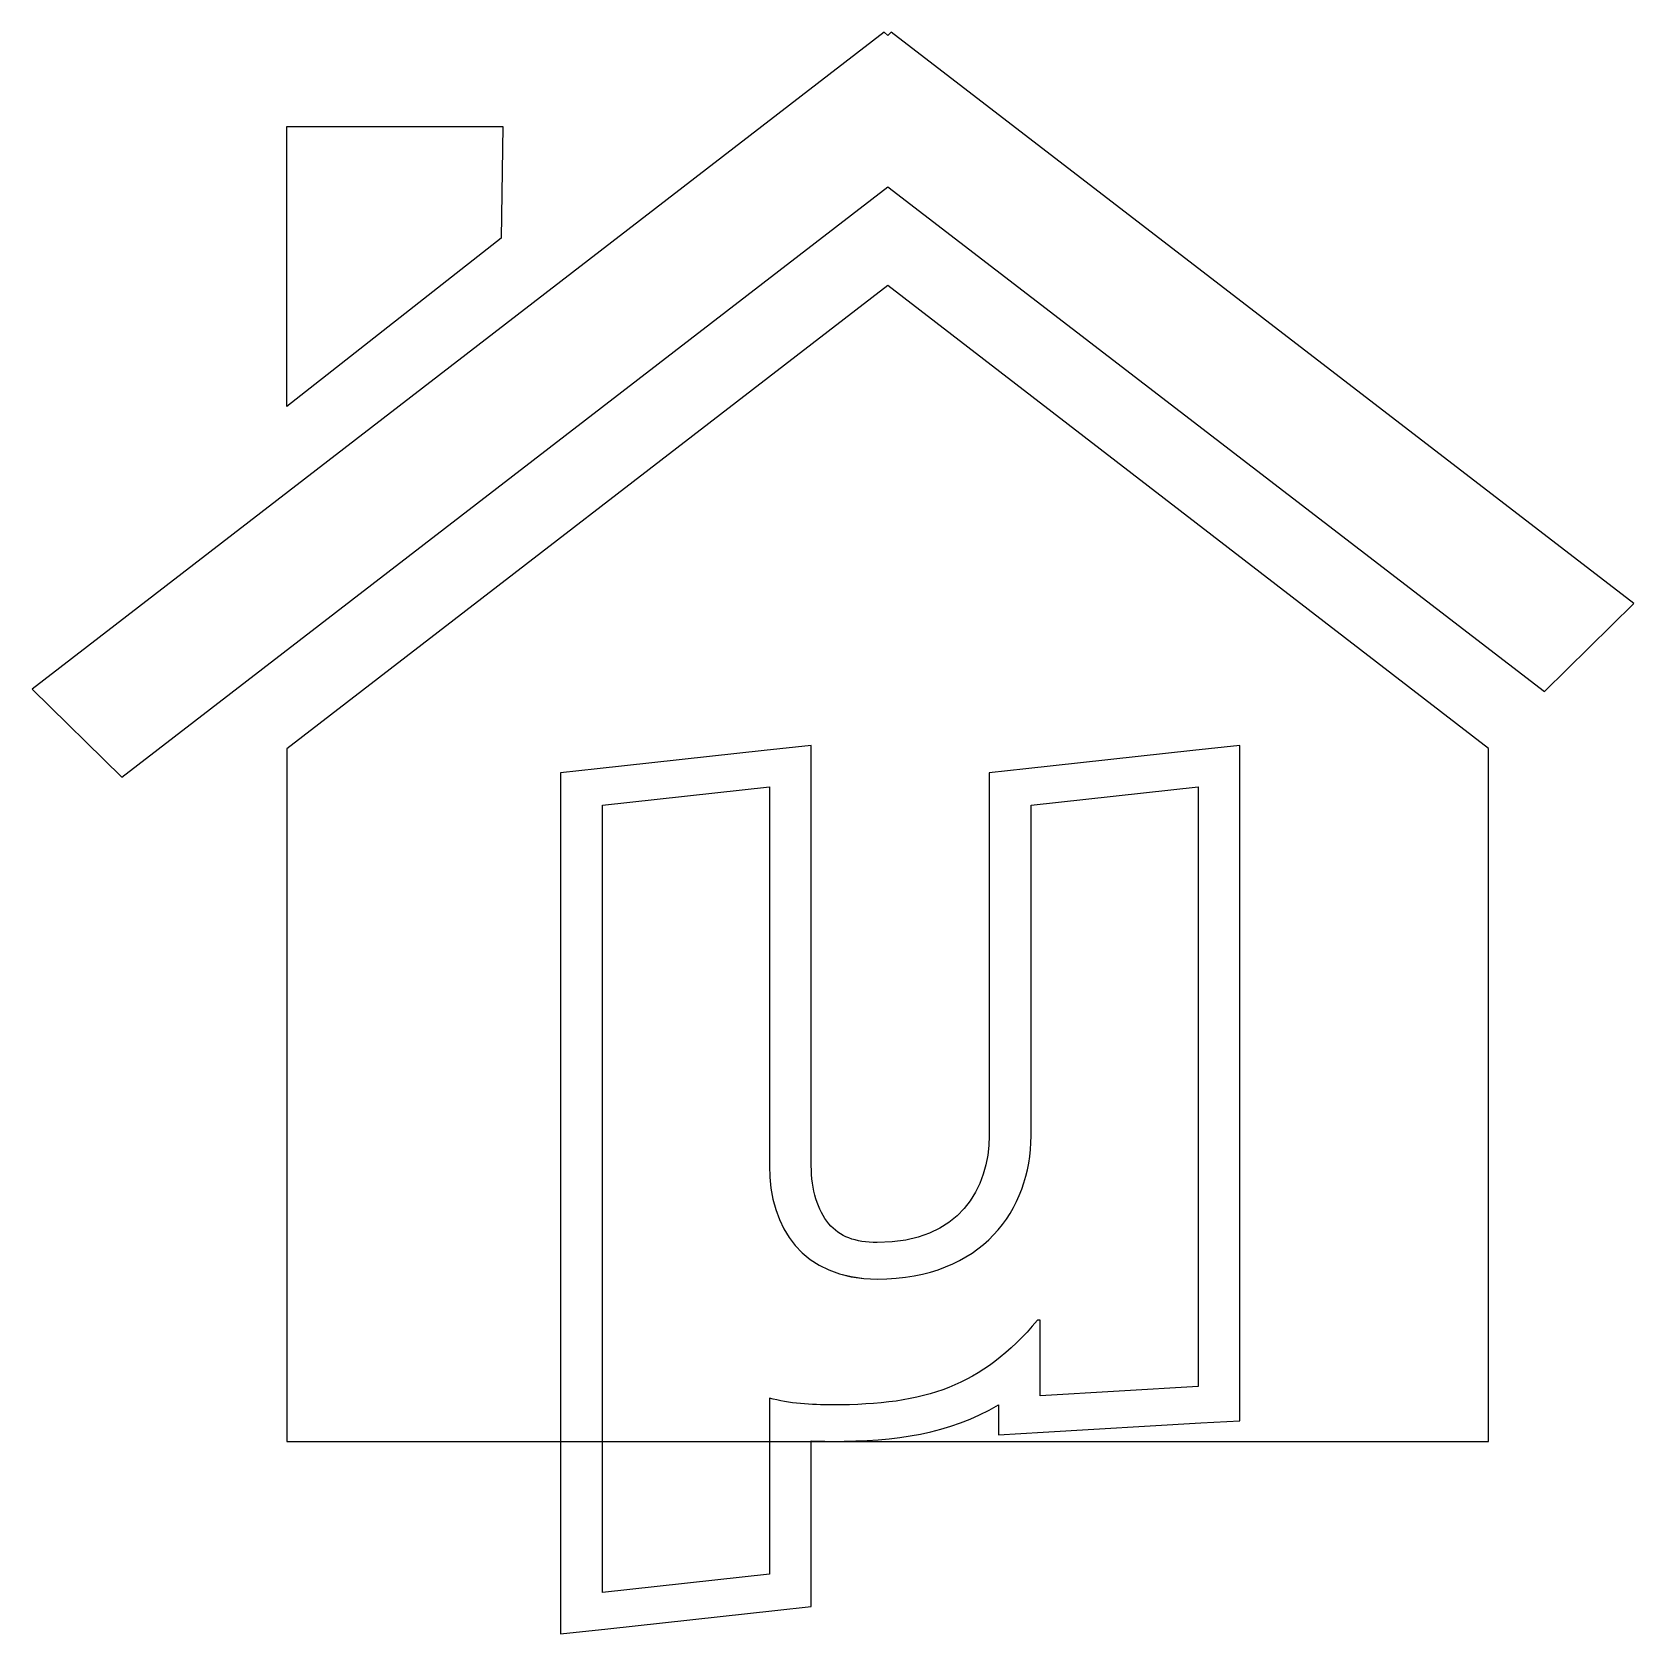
# Model space of a CAD drawing. Extents: x 7 to 22, y 6.8 to 21.8.
import ezdxf

# ---------------------------------------------------------------- set-up
doc = ezdxf.new("R2010")
doc.units = 0
doc.layers.add('µCtrl', color=7, linetype='CONTINUOUS')

msp = doc.modelspace()

# ---------------------------------------------------------------- linework, layer by layer
at = {"layer": 'µCtrl', "color": 7}
for p, q in [((14.977411, 21.830977), (6.996995, 15.67847)), ((15.010036, 21.799704), (14.977411, 21.830977)), ((14.977411, 21.830977), (14.977411, 21.830977)), ((15.040967, 21.830977), (15.010036, 21.799704)), ((21.996994, 16.480592), (15.040967, 21.830977)), ((9.383202, 20.945379), (11.406162, 20.945379)), ((9.383202, 18.324744), (9.383202, 20.945379)), ((9.383202, 20.945379), (9.383202, 20.945379)), ((11.406162, 20.945379), (11.388689, 19.902085)), ((7.837524, 14.852886), (15.010036, 20.382716)), ((15.010036, 20.382716), (21.157971, 15.654927)), ((11.388689, 19.902085), (9.383202, 18.324744)), ((15.010024, 19.457905), (9.383208, 15.120033)), ((20.633733, 15.121753), (15.010024, 19.457905)), ((21.157971, 15.654927), (21.996994, 16.480592)), ((6.996995, 15.67847), (7.837524, 14.852886)), ((14.293948, 15.150399), (13.852791, 15.102001)), ((14.293948, 14.763268), (14.293948, 15.150399)), ((14.293948, 15.150399), (14.293948, 15.150399)), ((18.307025, 15.150399), (17.865868, 15.102001)), ((18.307025, 14.763268), (18.307025, 15.150399)), ((9.383208, 15.120033), (9.383051, 8.632589)), ((13.852791, 15.102001), (12.289653, 14.930504)), ((17.865868, 15.102001), (16.302447, 14.930504)), ((20.633733, 8.632589), (20.633733, 15.121753)), ((20.633733, 15.121753), (20.633733, 15.121753)), ((12.289653, 14.930504), (11.946558, 14.892867)), ((11.946558, 14.892867), (11.946558, 14.591771)), ((16.302447, 14.930504), (15.959322, 14.892867)), ((15.959322, 14.892867), (15.959322, 14.591771)), ((12.338684, 14.591771), (13.901823, 14.763268)), ((12.338684, 14.591763), (13.901823, 14.76326)), ((13.901823, 14.763268), (13.901823, 11.215964)), ((13.901823, 14.76326), (13.901823, 11.215956)), ((14.293948, 11.215964), (14.293948, 14.763268)), ((16.351447, 14.591771), (17.9149, 14.763268)), ((16.351447, 14.591763), (17.9149, 14.76326)), ((17.9149, 14.763268), (17.9149, 9.147293)), ((17.9149, 14.76326), (17.9149, 9.147312)), ((18.307025, 9.147293), (18.307025, 14.763268)), ((11.946558, 14.591771), (11.946558, 7.218081)), ((12.338684, 7.218081), (12.338684, 14.591771)), ((12.338684, 7.218073), (12.338684, 14.591763)), ((15.959322, 14.591771), (15.959322, 11.494473)), ((16.351447, 11.494473), (16.351447, 14.591771)), ((16.351447, 11.494464), (16.351447, 14.591763)), ((16.437527, 9.769096), (16.412933, 9.769096)), ((16.437527, 9.769088), (16.412933, 9.769088)), ((16.437527, 9.061695), (16.437527, 9.769096)), ((16.437527, 9.061687), (16.437527, 9.769088)), ((13.901823, 9.040227), (13.901823, 7.389496)), ((13.901823, 9.040219), (13.901823, 7.389488)), ((17.9149, 9.147312), (16.437527, 9.061687)), ((17.9149, 9.147293), (16.437527, 9.061695)), ((16.437527, 9.061687), (16.437527, 9.061687)), ((18.307025, 8.82787), (18.307025, 9.147293)), ((16.045401, 8.975113), (16.045401, 8.696796)), ((16.045401, 8.696796), (16.463564, 8.721022)), ((16.463564, 8.721022), (17.940937, 8.806648)), ((17.940937, 8.806648), (18.307025, 8.82787)), ((9.383051, 8.632589), (20.633733, 8.632589)), ((14.293948, 7.389496), (14.293948, 8.638511)), ((13.901823, 7.389496), (12.338684, 7.218081)), ((13.901823, 7.389488), (12.338684, 7.218073)), ((14.293948, 7.0884), (14.293948, 7.389496)), ((11.946558, 7.218081), (11.946558, 6.830977)), ((12.387684, 6.879321), (13.950823, 7.050763)), ((13.950823, 7.050763), (14.293948, 7.0884)), ((11.946558, 6.830977), (12.387684, 6.879321))]:
    msp.add_line(p, q, dxfattribs=at)
for points in [[(15.959322, 11.494473), (15.959322, 11.011856), (15.684018, 10.496135), (14.911248, 10.496135)], [(14.911248, 10.154726), (15.895986, 10.154726), (16.351447, 10.808621), (16.351447, 11.494473)], [(14.911248, 10.154745), (15.895986, 10.154745), (16.351447, 10.808613), (16.351447, 11.494464)], [(13.901823, 11.215964), (13.901823, 10.637097), (14.209563, 10.154726), (14.911248, 10.154726)], [(13.901823, 11.215956), (13.901823, 10.637116), (14.209563, 10.154745), (14.911248, 10.154745)], [(14.45817, 10.671893), (14.352265, 10.795975), (14.293948, 10.989213), (14.293948, 11.215964)], [(14.911248, 10.496135), (14.704425, 10.496135), (14.560468, 10.55199), (14.45817, 10.671893)], [(16.412933, 9.769096), (15.883814, 9.147293), (15.366616, 8.975796), (14.492678, 8.975796)], [(16.412933, 9.769088), (15.883814, 9.147312), (15.366616, 8.975788), (14.492678, 8.975788)], [(14.492678, 8.975796), (14.295705, 8.975796), (14.086624, 8.986667), (13.901823, 9.040227)], [(14.492678, 8.975788), (14.295705, 8.975788), (14.086624, 8.986658), (13.901823, 9.040219)], [(14.492678, 8.634386), (15.083219, 8.634386), (15.583132, 8.702859), (16.045401, 8.975113)], [(14.293948, 8.638511), (14.364531, 8.635233), (14.431475, 8.634386), (14.492678, 8.634386)]]:
    msp.add_open_spline(points, degree=3, dxfattribs=at)

doc.saveas('drawing.dxf')
